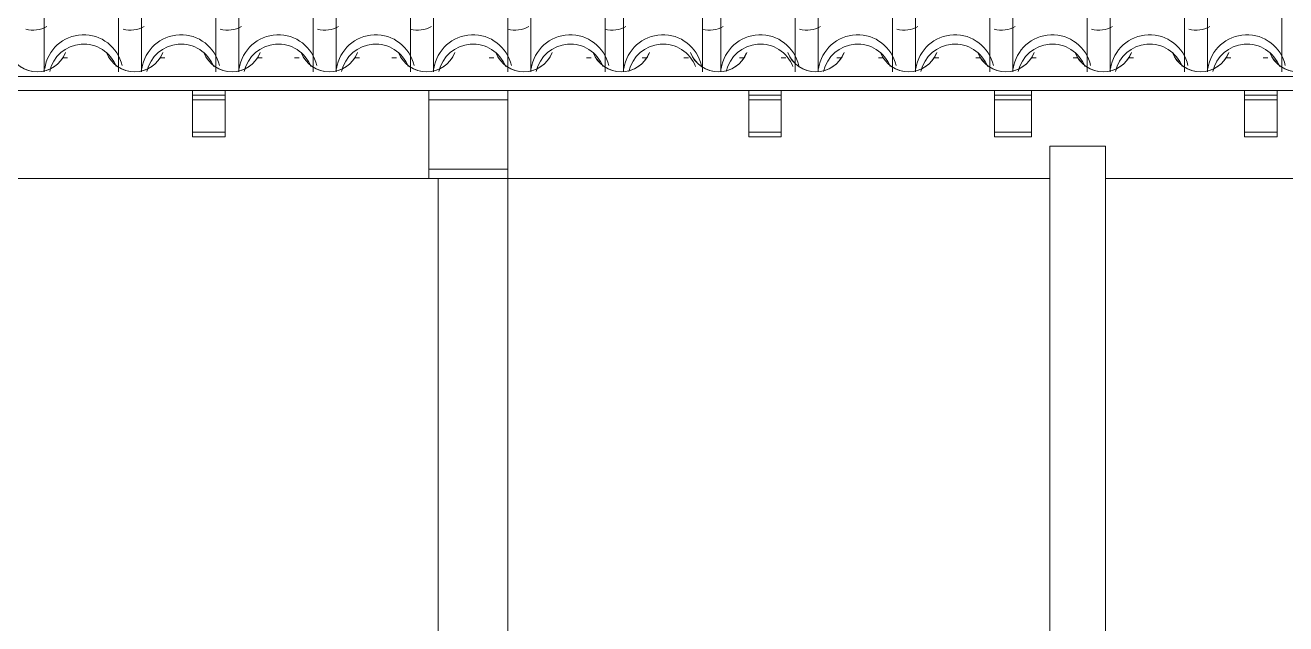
# Model space of a CAD drawing. Header units: millimetres. Extents: x 11446 to 37687, y -223 to 11932.
# Drawn here: x 23554 to 26454, y 4726 to 6102 of the extents above; entities that cross this region are included whole.
import ezdxf

# ---------------------------------------------------------------- set-up
doc = ezdxf.new("R2010")
doc.units = ezdxf.units.MM
doc.layers.add('A-ALV-___-___-EXI', color=250, linetype='Continuous', lineweight=25)
doc.layers.add('A-COB-___-___-EXI', color=250, linetype='Continuous', lineweight=25)

msp = doc.modelspace()

# ---------------------------------------------------------------- linework, layer by layer
at = {"layer": 'A-ALV-___-___-EXI', "color": 28, "lineweight": 15}
msp.add_line((24504.1, 5749.7), (24504.1, 803.5), dxfattribs=at)
at = {"layer": 'A-ALV-___-___-EXI', "color": 28, "lineweight": 15, "flags": 128}
for points in [[(25911.2, 846.2), (25911.2, 5824.3), (26039.2, 5824.3), (26039.2, 4705)], [(24664, 808.4), (24664, 5749.7), (25911.2, 5749.7)]]:
    msp.add_lwpolyline(points, dxfattribs=at)
at = {"layer": 'A-COB-___-___-EXI', "color": 28, "lineweight": 15}
for p, q in [((23651.3, 6026.9), (23640.7, 6026.9)), ((23875.2, 6026.9), (23864.5, 6026.9)), ((24099.1, 6026.9), (24088.4, 6026.9)), ((24184.3, 6026.9), (24173.7, 6026.9)), ((24322.9, 6026.9), (24312.3, 6026.9)), ((24408.2, 6026.9), (24397.5, 6026.9)), ((24632, 6026.9), (24621.4, 6026.9)), ((24855.9, 6026.9), (24845.2, 6026.9)), ((24983.8, 6026.9), (24973.2, 6026.9)), ((25079.8, 6026.9), (25069.1, 6026.9)), ((25207.7, 6026.9), (25197, 6026.9)), ((25303.6, 6026.9), (25293, 6026.9)), ((25431.5, 6026.9), (25420.9, 6026.9)), ((25527.5, 6026.9), (25516.8, 6026.9)), ((25655.4, 6026.9), (25644.7, 6026.9)), ((25751.3, 6026.9), (25740.7, 6026.9)), ((25879.3, 6026.9), (25868.6, 6026.9)), ((25975.2, 6026.9), (25964.5, 6026.9)), ((26103.1, 6026.9), (26092.5, 6026.9)), ((26327, 6026.9), (26316.3, 6026.9)), ((26412.2, 6026.9), (26401.6, 6026.9)), ((23939.2, 5941.6), (24013.8, 5941.6)), ((23939.2, 5930.9), (24013.8, 5930.9)), ((24664, 5930.9), (24482.8, 5930.9)), ((25218.3, 5941.6), (25293, 5941.6)), ((25218.3, 5930.9), (25293, 5930.9)), ((25783.3, 5941.6), (25868.6, 5941.6)), ((25783.3, 5930.9), (25868.6, 5930.9)), ((26359, 5941.6), (26433.6, 5941.6)), ((26359, 5930.9), (26433.6, 5930.9)), ((23939.2, 5856.3), (24013.8, 5856.3)), ((25218.3, 5856.3), (25293, 5856.3)), ((25783.3, 5856.3), (25868.6, 5856.3)), ((26359, 5856.3), (26433.6, 5856.3)), ((24664, 5771), (24482.8, 5771)), ((23427.5, 5749.7), (24482.8, 5749.7)), ((26039.2, 5749.7), (27222.4, 5749.7))]:
    msp.add_line(p, q, dxfattribs=at)
at = {"layer": 'A-COB-___-___-EXI', "color": 28, "lineweight": 15, "flags": 128}
for points in [[(25548.8, 7434), (25548.8, 7348.7), (25548.8, 7252.8), (25548.8, 7135.5), (25548.8, 7071.5), (25548.8, 7028.9), (25548.8, 6975.6), (25548.8, 6901), (25548.8, 6847.7), (25548.8, 6794.4), (25548.8, 6741.1), (25548.8, 6677.1), (25548.8, 6623.8), (25548.8, 6570.5), (25548.8, 6517.2), (25548.8, 6463.9), (25548.8, 6400), (25548.8, 6357.3), (25548.8, 6304), (25548.8, 6261.4), (25548.8, 6218.8), (25548.8, 6154.8), (25548.8, 6090.8), (25548.8, 5994.9)], [(23598, 7348.7), (23598, 7252.8), (23598, 7135.5), (23598, 7082.2), (23598, 7028.9), (23598, 6975.6), (23598, 6901), (23598, 6847.7), (23598, 6794.4), (23598, 6741.1), (23598, 6677.1), (23598, 6623.8), (23598, 6570.5), (23598, 6517.2), (23598, 6463.9), (23598, 6400), (23598, 6357.3), (23598, 6304), (23598, 6261.4), (23598, 6218.8), (23598, 6154.8), (23598, 6090.8), (23598, 5994.9)], [(23821.9, 7348.7), (23821.9, 7252.8), (23821.9, 7135.5), (23821.9, 7082.2), (23821.9, 7028.9), (23821.9, 6975.6), (23821.9, 6901), (23821.9, 6847.7), (23821.9, 6794.4), (23821.9, 6741.1), (23821.9, 6677.1), (23821.9, 6623.8), (23821.9, 6570.5), (23821.9, 6517.2), (23821.9, 6463.9), (23821.9, 6400), (23821.9, 6357.3), (23821.9, 6304), (23821.9, 6261.4), (23821.9, 6218.8), (23821.9, 6154.8), (23821.9, 6090.8), (23821.9, 5994.9)], [(24045.8, 7348.7), (24045.8, 7252.8), (24045.8, 7135.5), (24045.8, 7082.2), (24045.8, 7028.9), (24045.8, 6975.6), (24045.8, 6901), (24045.8, 6847.7), (24045.8, 6794.4), (24045.8, 6741.1), (24045.8, 6677.1), (24045.8, 6623.8), (24045.8, 6570.5), (24045.8, 6517.2), (24045.8, 6463.9), (24045.8, 6400), (24045.8, 6357.3), (24045.8, 6304), (24045.8, 6261.4), (24045.8, 6218.8), (24045.8, 6154.8), (24045.8, 6090.8), (24045.8, 5994.9)], [(24269.6, 7348.7), (24269.6, 7252.8), (24269.6, 7135.5), (24269.6, 7082.2), (24269.6, 7028.9), (24269.6, 6975.6), (24269.6, 6901), (24269.6, 6847.7), (24269.6, 6794.4), (24269.6, 6741.1), (24269.6, 6677.1), (24269.6, 6623.8), (24269.6, 6570.5), (24269.6, 6517.2), (24269.6, 6463.9), (24269.6, 6400), (24269.6, 6357.3), (24269.6, 6304), (24269.6, 6261.4), (24269.6, 6218.8), (24269.6, 6154.8), (24269.6, 6090.8), (24269.6, 5994.9)], [(24493.5, 7348.7), (24493.5, 7252.8), (24493.5, 7135.5), (24493.5, 7082.2), (24493.5, 7028.9), (24493.5, 6975.6), (24493.5, 6901), (24493.5, 6847.7), (24493.5, 6794.4), (24493.5, 6741.1), (24493.5, 6677.1), (24493.5, 6623.8), (24493.5, 6570.5), (24493.5, 6517.2), (24493.5, 6463.9), (24493.5, 6400), (24493.5, 6357.3), (24493.5, 6304), (24493.5, 6261.4), (24493.5, 6218.8), (24493.5, 6154.8), (24493.5, 6090.8), (24493.5, 5994.9)], [(24717.3, 7348.7), (24717.3, 7252.8), (24717.3, 7135.5), (24717.3, 7082.2), (24717.3, 7028.9), (24717.3, 6975.6), (24717.3, 6901), (24717.3, 6847.7), (24717.3, 6794.4), (24717.3, 6741.1), (24717.3, 6677.1), (24717.3, 6623.8), (24717.3, 6570.5), (24717.3, 6517.2), (24717.3, 6463.9), (24717.3, 6400), (24717.3, 6357.3), (24717.3, 6304), (24717.3, 6261.4), (24717.3, 6218.8), (24717.3, 6154.8), (24717.3, 6090.8), (24717.3, 5994.9)], [(24930.5, 7348.7), (24930.5, 7252.8), (24930.5, 7135.5), (24930.5, 7082.2), (24930.5, 7028.9), (24930.5, 6975.6), (24930.5, 6901), (24930.5, 6847.7), (24930.5, 6794.4), (24930.5, 6741.1), (24930.5, 6677.1), (24930.5, 6623.8), (24930.5, 6570.5), (24930.5, 6517.2), (24930.5, 6463.9), (24930.5, 6400), (24930.5, 6357.3), (24930.5, 6304), (24930.5, 6261.4), (24930.5, 6218.8), (24930.5, 6154.8), (24930.5, 6090.8), (24930.5, 5994.9)], [(25154.4, 7348.7), (25154.4, 7252.8), (25154.4, 7135.5), (25154.4, 7082.2), (25154.4, 7028.9), (25154.4, 6975.6), (25154.4, 6901), (25154.4, 6847.7), (25154.4, 6794.4), (25154.4, 6741.1), (25154.4, 6677.1), (25154.4, 6623.8), (25154.4, 6570.5), (25154.4, 6517.2), (25154.4, 6463.9), (25154.4, 6400), (25154.4, 6357.3), (25154.4, 6304), (25154.4, 6261.4), (25154.4, 6218.8), (25154.4, 6154.8), (25154.4, 6090.8), (25154.4, 5994.9)], [(25378.2, 7348.7), (25378.2, 7252.8), (25378.2, 7135.5), (25378.2, 7082.2), (25378.2, 7028.9), (25378.2, 6975.6), (25378.2, 6901), (25378.2, 6847.7), (25378.2, 6794.4), (25378.2, 6741.1), (25378.2, 6677.1), (25378.2, 6623.8), (25378.2, 6570.5), (25378.2, 6517.2), (25378.2, 6463.9), (25378.2, 6400), (25378.2, 6357.3), (25378.2, 6304), (25378.2, 6261.4), (25378.2, 6218.8), (25378.2, 6154.8), (25378.2, 6090.8), (25378.2, 5994.9)], [(25602.1, 7348.7), (25602.1, 7252.8), (25602.1, 7135.5), (25602.1, 7082.2), (25602.1, 7028.9), (25602.1, 6975.6), (25602.1, 6901), (25602.1, 6847.7), (25602.1, 6794.4), (25602.1, 6741.1), (25602.1, 6677.1), (25602.1, 6623.8), (25602.1, 6570.5), (25602.1, 6517.2), (25602.1, 6463.9), (25602.1, 6400), (25602.1, 6357.3), (25602.1, 6304), (25602.1, 6261.4), (25602.1, 6218.8), (25602.1, 6154.8), (25602.1, 6090.8), (25602.1, 5994.9)], [(25772.7, 7338), (25772.7, 7252.8), (25772.7, 7135.5), (25772.7, 7071.5), (25772.7, 7028.9), (25772.7, 6975.6), (25772.7, 6901), (25772.7, 6847.7), (25772.7, 6794.4), (25772.7, 6741.1), (25772.7, 6677.1), (25772.7, 6623.8), (25772.7, 6570.5), (25772.7, 6517.2), (25772.7, 6463.9), (25772.7, 6400), (25772.7, 6357.3), (25772.7, 6304), (25772.7, 6261.4), (25772.7, 6218.8), (25772.7, 6154.8), (25772.7, 6090.8), (25772.7, 5994.9)], [(25826, 7316.7), (25826, 7252.8), (25826, 7135.5), (25826, 7082.2), (25826, 7028.9), (25826, 6975.6), (25826, 6901), (25826, 6847.7), (25826, 6794.4), (25826, 6741.1), (25826, 6677.1), (25826, 6623.8), (25826, 6570.5), (25826, 6517.2), (25826, 6463.9), (25826, 6400), (25826, 6357.3), (25826, 6304), (25826, 6261.4), (25826, 6218.8), (25826, 6154.8), (25826, 6090.8), (25826, 5994.9)], [(25996.5, 7242.1), (25996.5, 7135.5), (25996.5, 7071.5), (25996.5, 7028.9), (25996.5, 6975.6), (25996.5, 6901), (25996.5, 6847.7), (25996.5, 6794.4), (25996.5, 6741.1), (25996.5, 6677.1), (25996.5, 6623.8), (25996.5, 6570.5), (25996.5, 6517.2), (25996.5, 6463.9), (25996.5, 6400), (25996.5, 6357.3), (25996.5, 6304), (25996.5, 6261.4), (25996.5, 6218.8), (25996.5, 6154.8), (25996.5, 6090.8), (25996.5, 5994.9)], [(26049.8, 7220.8), (26049.8, 7135.5), (26049.8, 7082.2), (26049.8, 7028.9), (26049.8, 6975.6), (26049.8, 6901), (26049.8, 6847.7), (26049.8, 6794.4), (26049.8, 6741.1), (26049.8, 6677.1), (26049.8, 6623.8), (26049.8, 6570.5), (26049.8, 6517.2), (26049.8, 6463.9), (26049.8, 6400), (26049.8, 6357.3), (26049.8, 6304), (26049.8, 6261.4), (26049.8, 6218.8), (26049.8, 6154.8), (26049.8, 6090.8), (26049.8, 5994.9)], [(26220.4, 7146.2), (26220.4, 7135.5), (26220.4, 7071.5), (26220.4, 7028.9), (26220.4, 6975.6), (26220.4, 6901), (26220.4, 6847.7), (26220.4, 6794.4), (26220.4, 6741.1), (26220.4, 6677.1), (26220.4, 6623.8), (26220.4, 6570.5), (26220.4, 6517.2), (26220.4, 6463.9), (26220.4, 6400), (26220.4, 6357.3), (26220.4, 6304), (26220.4, 6261.4), (26220.4, 6218.8), (26220.4, 6154.8), (26220.4, 6090.8), (26220.4, 5994.9)], [(26273.7, 7124.8), (26273.7, 7082.2), (26273.7, 7028.9), (26273.7, 6975.6), (26273.7, 6901), (26273.7, 6847.7), (26273.7, 6794.4), (26273.7, 6741.1), (26273.7, 6677.1), (26273.7, 6623.8), (26273.7, 6570.5), (26273.7, 6517.2), (26273.7, 6463.9), (26273.7, 6400), (26273.7, 6357.3), (26273.7, 6304), (26273.7, 6261.4), (26273.7, 6218.8), (26273.7, 6154.8), (26273.7, 6090.8), (26273.7, 5994.9)], [(26444.2, 7050.2), (26444.2, 7028.9), (26444.2, 6975.6), (26444.2, 6901), (26444.2, 6847.7), (26444.2, 6794.4), (26444.2, 6741.1), (26444.2, 6677.1), (26444.2, 6623.8), (26444.2, 6570.5), (26444.2, 6517.2), (26444.2, 6463.9), (26444.2, 6400), (26444.2, 6357.3), (26444.2, 6304), (26444.2, 6261.4), (26444.2, 6218.8), (26444.2, 6154.8), (26444.2, 6090.8), (26444.2, 5994.9)], [(23768.6, 6154.8), (23768.6, 6090.8), (23768.6, 5994.9)], [(23992.5, 6154.8), (23992.5, 6090.8), (23992.5, 5994.9)], [(24216.3, 6154.8), (24216.3, 6090.8), (24216.3, 5994.9)], [(24440.2, 6154.8), (24440.2, 6090.8), (24440.2, 5994.9)], [(24664, 6154.8), (24664, 6090.8), (24664, 5994.9)], [(24887.9, 6154.8), (24887.9, 6090.8), (24887.9, 5994.9)], [(25111.7, 6154.8), (25111.7, 6090.8), (25111.7, 5994.9)], [(25324.9, 6154.8), (25324.9, 6090.8), (25324.9, 5994.9)], [(15091.4, 5984.2), (29493, 5984.2), (29493, 5952.3), (15091.4, 5952.3), (15091.4, 5984.2), (15091.4, 6016.2), (14974.2, 5962.9), (12181.3, 4715.7), (12234.6, 4609.1), (15027.5, 5856.3), (15091.4, 5888.3)]]:
    msp.add_lwpolyline(points, dxfattribs=at)
for points in [[(23939.2, 5952.3), (24013.8, 5952.3), (24013.8, 5845.7), (23939.2, 5845.7)], [(24482.8, 5952.3), (24664, 5952.3), (24664, 5749.7), (24482.8, 5749.7)], [(25218.3, 5952.3), (25293, 5952.3), (25293, 5845.7), (25218.3, 5845.7)], [(25783.3, 5952.3), (25868.6, 5952.3), (25868.6, 5845.7), (25783.3, 5845.7)], [(26359, 5952.3), (26433.6, 5952.3), (26433.6, 5845.7), (26359, 5845.7)]]:
    msp.add_lwpolyline(points, close=True, dxfattribs=at)
at = {"layer": 'A-COB-___-___-EXI', "color": 18, "lineweight": 9}
for points in [[(23555.2, 6092.7), (23571.6, 6088.8), (23588.7, 6091), (23603.5, 6098.8)], [(23779.1, 6092.7), (23795.4, 6088.8), (23812.6, 6091), (23827.4, 6098.8)], [(24002.9, 6092.7), (24019.3, 6088.8), (24036.4, 6091), (24051.3, 6098.8)], [(24226.8, 6092.7), (24243.1, 6088.8), (24260.3, 6091), (24275.1, 6098.8)], [(24440, 6092.7), (24456.3, 6088.8), (24473.5, 6091), (24488.3, 6098.8)], [(24663.9, 6092.7), (24680.2, 6088.8), (24697.3, 6091), (24712.2, 6098.8)], [(24887.7, 6092.7), (24904, 6088.8), (24921.2, 6091), (24936, 6098.8)], [(25111.6, 6092.7), (25127.9, 6088.8), (25145, 6091), (25159.9, 6098.8)], [(25335.4, 6092.7), (25351.8, 6088.8), (25368.9, 6091), (25383.7, 6098.8)], [(25559.3, 6092.7), (25575.6, 6088.8), (25592.8, 6091), (25607.6, 6098.8)], [(25783.1, 6092.7), (25799.5, 6088.8), (25816.6, 6091), (25831.5, 6098.8)], [(26007, 6092.7), (26023.3, 6088.8), (26040.5, 6091), (26055.3, 6098.8)], [(26230.9, 6092.7), (26247.2, 6088.8), (26264.3, 6091), (26279.2, 6098.8)], [(23685.1, 6080.2), (23641.4, 6078.3), (23605.2, 6045.7), (23598.9, 6002.4)], [(23763.4, 6007), (23750.9, 6040.3), (23717.9, 6061.4), (23682.5, 6058.7)], [(23776.9, 6009.4), (23767.4, 6052), (23728.8, 6081.8), (23685.1, 6080.2)], [(23909, 6080.2), (23865.2, 6078.3), (23829.1, 6045.7), (23822.7, 6002.4)], [(23987.3, 6007), (23974.8, 6040.3), (23941.8, 6061.4), (23906.3, 6058.7)], [(24000.8, 6009.4), (23991.3, 6052), (23952.6, 6081.8), (23909, 6080.2)], [(24132.9, 6080.2), (24089.1, 6078.3), (24052.9, 6045.7), (24046.6, 6002.4)], [(24211.2, 6007), (24198.7, 6040.3), (24165.7, 6061.4), (24130.2, 6058.7)], [(24224.6, 6009.4), (24215.2, 6052), (24176.5, 6081.8), (24132.9, 6080.2)], [(24356.7, 6080.2), (24312.9, 6078.3), (24276.8, 6045.7), (24270.5, 6002.4)], [(24435, 6007), (24422.5, 6040.3), (24389.5, 6061.4), (24354, 6058.7)], [(24448.5, 6009.4), (24439, 6052), (24400.3, 6081.8), (24356.7, 6080.2)], [(24580.6, 6080.2), (24536.8, 6078.3), (24500.6, 6045.7), (24494.3, 6002.4)], [(24658.9, 6007), (24646.4, 6040.3), (24613.4, 6061.4), (24577.9, 6058.7)], [(24672.3, 6009.4), (24662.9, 6052), (24624.2, 6081.8), (24580.6, 6080.2)], [(24804.4, 6080.2), (24760.7, 6078.3), (24724.5, 6045.7), (24718.2, 6002.4)], [(24882.7, 6007), (24870.2, 6040.3), (24837.2, 6061.4), (24801.8, 6058.7)], [(24896.2, 6009.4), (24886.7, 6052), (24848.1, 6081.8), (24804.4, 6080.2)], [(25017.6, 6080.2), (24973.9, 6078.3), (24937.7, 6045.7), (24931.4, 6002.4)], [(25095.9, 6007), (25083.4, 6040.3), (25050.4, 6061.4), (25015, 6058.7)], [(25109.4, 6009.4), (25099.9, 6052), (25061.3, 6081.8), (25017.6, 6080.2)], [(25241.5, 6080.2), (25197.7, 6078.3), (25161.5, 6045.7), (25155.2, 6002.4)], [(25319.8, 6007), (25307.3, 6040.3), (25274.3, 6061.4), (25238.8, 6058.7)], [(25333.3, 6009.4), (25323.8, 6052), (25285.1, 6081.8), (25241.5, 6080.2)], [(25465.4, 6080.2), (25421.6, 6078.3), (25385.4, 6045.7), (25379.1, 6002.4)], [(25543.6, 6007), (25531.1, 6040.3), (25498.1, 6061.4), (25462.7, 6058.7)], [(25557.1, 6009.4), (25547.6, 6052), (25509, 6081.8), (25465.4, 6080.2)], [(25689.2, 6080.2), (25645.4, 6078.3), (25609.3, 6045.7), (25603, 6002.4)], [(25767.5, 6007), (25755, 6040.3), (25722, 6061.4), (25686.5, 6058.7)], [(25781, 6009.4), (25771.5, 6052), (25732.8, 6081.8), (25689.2, 6080.2)], [(25913.1, 6080.2), (25869.3, 6078.3), (25833.1, 6045.7), (25826.8, 6002.4)], [(25991.4, 6007), (25978.9, 6040.3), (25945.9, 6061.4), (25910.4, 6058.7)], [(26004.8, 6009.4), (25995.4, 6052), (25956.7, 6081.8), (25913.1, 6080.2)], [(26136.9, 6080.2), (26093.1, 6078.3), (26057, 6045.7), (26050.7, 6002.4)], [(26215.2, 6007), (26202.7, 6040.3), (26169.7, 6061.4), (26134.2, 6058.7)], [(26228.7, 6009.4), (26219.2, 6052), (26180.6, 6081.8), (26136.9, 6080.2)], [(26360.8, 6080.2), (26317, 6078.3), (26280.8, 6045.7), (26274.5, 6002.4)], [(26439.1, 6007), (26426.6, 6040.3), (26393.6, 6061.4), (26358.1, 6058.7)], [(26452.5, 6009.4), (26443.1, 6052), (26404.4, 6081.8), (26360.8, 6080.2)], [(23517.2, 6039.4), (23527.6, 6012.5), (23553.4, 5994.9), (23582, 5994.9)], [(23518.1, 6037.5), (23528.9, 6011.7), (23554.1, 5994.9), (23582, 5994.9)], [(23582, 5994.9), (23610.7, 5994.9), (23636.3, 6012.5), (23646.7, 6039.4)], [(23582, 5994.9), (23609.8, 5994.9), (23635.2, 6011.7), (23645.8, 6037.5)], [(23682.5, 6058.7), (23647.2, 6055.9), (23617.7, 6030.2), (23610.4, 5995.4)], [(23741.1, 6039.4), (23751.5, 6012.5), (23777.3, 5994.9), (23805.9, 5994.9)], [(23741.9, 6037.5), (23752.8, 6011.7), (23777.9, 5994.9), (23805.9, 5994.9)], [(23805.9, 5994.9), (23834.6, 5994.9), (23860.2, 6012.5), (23870.5, 6039.4)], [(23805.9, 5994.9), (23833.7, 5994.9), (23859, 6011.7), (23869.7, 6037.5)], [(23906.3, 6058.7), (23871, 6055.9), (23841.6, 6030.2), (23834.2, 5995.4)], [(23965, 6039.4), (23975.3, 6012.5), (24001.1, 5994.9), (24029.8, 5994.9)], [(23965.8, 6037.5), (23976.6, 6011.7), (24001.8, 5994.9), (24029.8, 5994.9)], [(24029.8, 5994.9), (24058.4, 5994.9), (24084, 6012.5), (24094.4, 6039.4)], [(24029.8, 5994.9), (24057.6, 5994.9), (24082.9, 6011.7), (24093.6, 6037.5)], [(24130.2, 6058.7), (24094.9, 6055.9), (24065.4, 6030.2), (24058.1, 5995.4)], [(24188.8, 6039.4), (24199.2, 6012.5), (24225, 5994.9), (24253.6, 5994.9)], [(24189.7, 6037.5), (24200.5, 6011.7), (24225.7, 5994.9), (24253.6, 5994.9)], [(24253.6, 5994.9), (24282.3, 5994.9), (24307.9, 6012.5), (24318.3, 6039.4)], [(24253.6, 5994.9), (24281.4, 5994.9), (24306.7, 6011.7), (24317.4, 6037.5)], [(24354, 6058.7), (24318.7, 6055.9), (24289.3, 6030.2), (24281.9, 5995.4)], [(24412.7, 6039.4), (24423, 6012.5), (24448.8, 5994.9), (24477.5, 5994.9)], [(24413.5, 6037.5), (24424.3, 6011.7), (24449.5, 5994.9), (24477.5, 5994.9)], [(24477.5, 5994.9), (24506.1, 5994.9), (24531.8, 6012.5), (24542.1, 6039.4)], [(24477.5, 5994.9), (24505.3, 5994.9), (24530.6, 6011.7), (24541.3, 6037.5)], [(24577.9, 6058.7), (24542.6, 6055.9), (24513.1, 6030.2), (24505.8, 5995.4)], [(24636.5, 6039.4), (24646.9, 6012.5), (24672.7, 5994.9), (24701.3, 5994.9)], [(24637.4, 6037.5), (24648.2, 6011.7), (24673.4, 5994.9), (24701.3, 5994.9)], [(24701.3, 5994.9), (24730, 5994.9), (24755.6, 6012.5), (24766, 6039.4)], [(24701.3, 5994.9), (24729.1, 5994.9), (24754.5, 6011.7), (24765.1, 6037.5)], [(24801.8, 6058.7), (24766.4, 6055.9), (24737, 6030.2), (24729.7, 5995.4)], [(24860.4, 6039.4), (24870.7, 6012.5), (24896.5, 5994.9), (24925.2, 5994.9)], [(24861.2, 6037.5), (24872.1, 6011.7), (24897.2, 5994.9), (24925.2, 5994.9)], [(24925.2, 5994.9), (24953.8, 5994.9), (24979.5, 6012.5), (24989.8, 6039.4)], [(24925.2, 5994.9), (24953, 5994.9), (24978.3, 6011.7), (24989, 6037.5)], [(25015, 6058.7), (24979.6, 6055.9), (24950.2, 6030.2), (24942.8, 5995.4)], [(25084.2, 6039.4), (25094.6, 6012.5), (25120.4, 5994.9), (25149.1, 5994.9)], [(25085.1, 6037.5), (25095.9, 6011.7), (25121.1, 5994.9), (25149.1, 5994.9)], [(25149.1, 5994.9), (25177.7, 5994.9), (25203.3, 6012.5), (25213.7, 6039.4)], [(25149.1, 5994.9), (25176.9, 5994.9), (25202.2, 6011.7), (25212.8, 6037.5)], [(25238.8, 6058.7), (25203.5, 6055.9), (25174, 6030.2), (25166.7, 5995.4)], [(25308.1, 6039.4), (25318.5, 6012.5), (25344.3, 5994.9), (25372.9, 5994.9)], [(25309, 6037.5), (25319.8, 6011.7), (25344.9, 5994.9), (25372.9, 5994.9)], [(25372.9, 5994.9), (25401.6, 5994.9), (25427.2, 6012.5), (25437.6, 6039.4)], [(25372.9, 5994.9), (25400.7, 5994.9), (25426, 6011.7), (25436.7, 6037.5)], [(25462.7, 6058.7), (25427.4, 6055.9), (25397.9, 6030.2), (25390.6, 5995.4)], [(25521.3, 6039.4), (25531.7, 6012.5), (25557.5, 5994.9), (25586.1, 5994.9)], [(25522.2, 6037.5), (25533, 6011.7), (25558.1, 5994.9), (25586.1, 5994.9)], [(25586.1, 5994.9), (25614.8, 5994.9), (25640.4, 6012.5), (25650.7, 6039.4)], [(25586.1, 5994.9), (25613.9, 5994.9), (25639.2, 6011.7), (25649.9, 6037.5)], [(25686.5, 6058.7), (25651.2, 6055.9), (25621.8, 6030.2), (25614.4, 5995.4)], [(25745.2, 6039.4), (25755.5, 6012.5), (25781.3, 5994.9), (25810, 5994.9)], [(25746, 6037.5), (25756.8, 6011.7), (25782, 5994.9), (25810, 5994.9)], [(25810, 5994.9), (25838.6, 5994.9), (25864.2, 6012.5), (25874.6, 6039.4)], [(25810, 5994.9), (25837.8, 5994.9), (25863.1, 6011.7), (25873.8, 6037.5)], [(25910.4, 6058.7), (25875.1, 6055.9), (25845.6, 6030.2), (25838.3, 5995.4)], [(25969, 6039.4), (25979.4, 6012.5), (26005.2, 5994.9), (26033.8, 5994.9)], [(25969.9, 6037.5), (25980.7, 6011.7), (26005.9, 5994.9), (26033.8, 5994.9)], [(26033.8, 5994.9), (26062.5, 5994.9), (26088.1, 6012.5), (26098.5, 6039.4)], [(26033.8, 5994.9), (26061.6, 5994.9), (26087, 6011.7), (26097.6, 6037.5)], [(26134.2, 6058.7), (26098.9, 6055.9), (26069.5, 6030.2), (26062.1, 5995.4)], [(26192.9, 6039.4), (26203.2, 6012.5), (26229, 5994.9), (26257.7, 5994.9)], [(26193.7, 6037.5), (26204.6, 6011.7), (26229.7, 5994.9), (26257.7, 5994.9)], [(26257.7, 5994.9), (26286.3, 5994.9), (26312, 6012.5), (26322.3, 6039.4)], [(26257.7, 5994.9), (26285.5, 5994.9), (26310.8, 6011.7), (26321.5, 6037.5)], [(26358.1, 6058.7), (26322.8, 6055.9), (26293.3, 6030.2), (26286, 5995.4)], [(26416.7, 6039.4), (26427.1, 6012.5), (26452.9, 5994.9), (26481.5, 5994.9)], [(26417.6, 6037.5), (26428.4, 6011.7), (26453.6, 5994.9), (26481.5, 5994.9)]]:
    msp.add_open_spline(points, degree=3, dxfattribs=at)

doc.saveas('drawing.dxf')
